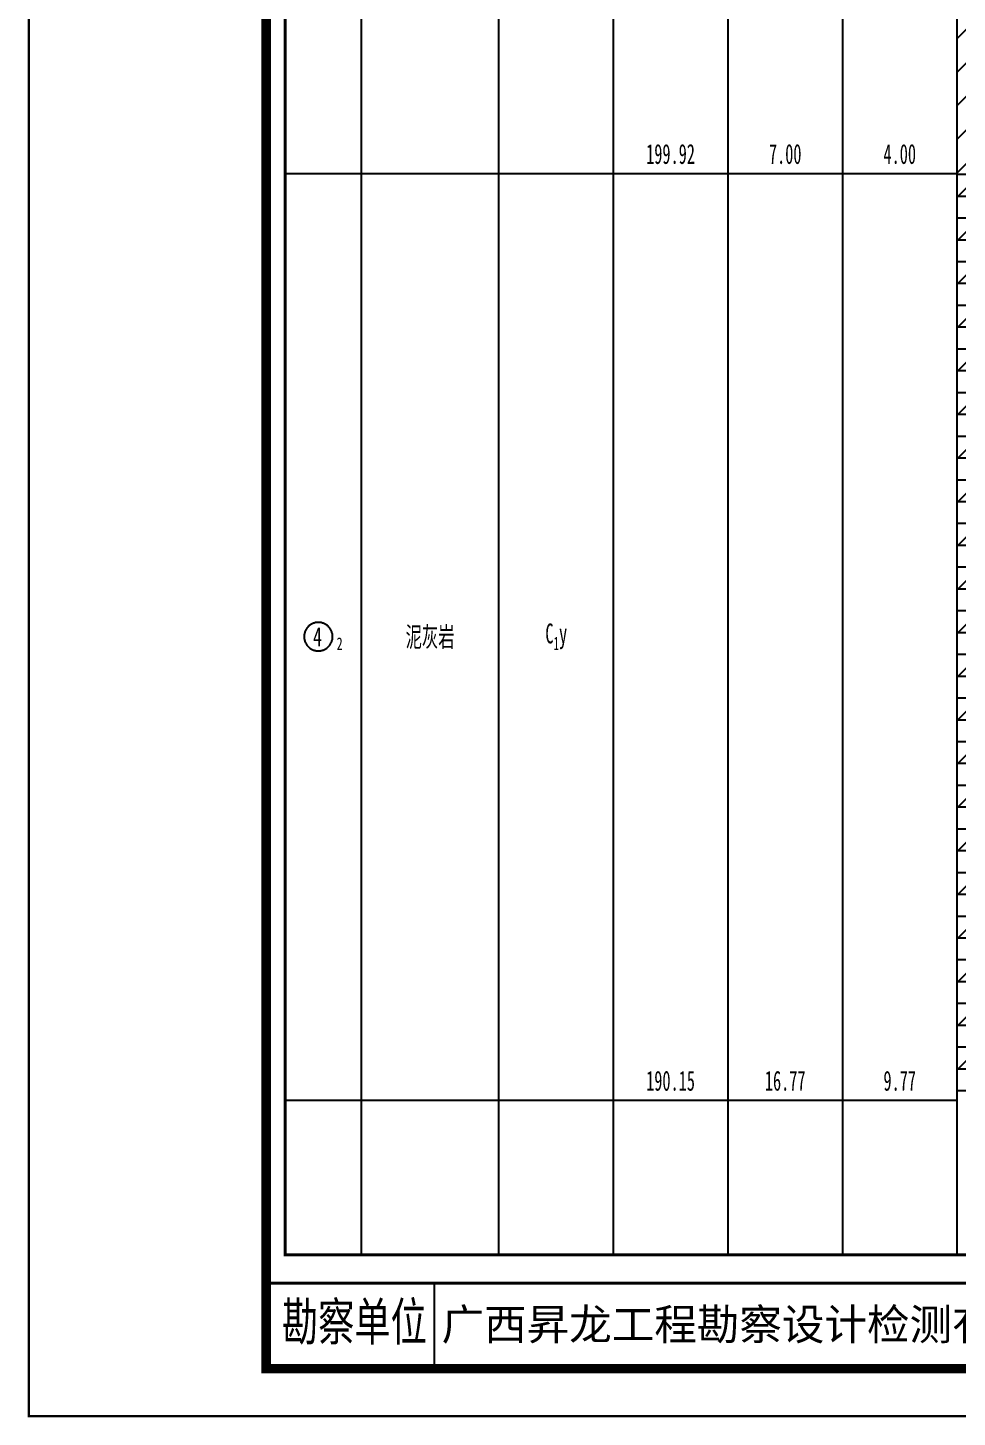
# Model space of a CAD drawing. Header units: millimetres. Extents: x 1264 to 9491, y 619 to 916.
# Drawn here: x 4159.3 to 4257.2, y 618.8 to 765.2 of the extents above; entities that cross this region are included whole.
import ezdxf
from ezdxf.enums import TextEntityAlignment as Align

# ---------------------------------------------------------------- set-up
doc = ezdxf.new("R2010")
doc.units = ezdxf.units.MM
doc.layers.add('GICAD_POU_TEXTS', color=7, linetype='Continuous')
doc.styles.add('HT', font='simhei.ttf')
doc.styles.add('LZ_FONT', font='simfang_0.ttf', dxfattribs={"width": 0.7, "height": 8})
doc.styles.add('成果图图块', font='simfang_0.ttf', dxfattribs={"height": 2.5})
doc.styles.add('成果图表体', font='simfang_0.ttf', dxfattribs={"width": 0.6, "height": 2.1})

# ---------------------------------------------------------------- blocks, each defined once
blk = doc.blocks.new('ZZT_DCBH_Y1.dwg20', base_point=(0.51, 0))
at = {"color": 7}
blk.add_polyline3d([(-1.52, 0.02, 0), (-1.52, -0.06, 0), (-1.52, -0.13, 0), (-1.51, -0.2, 0), (-1.5, -0.28, 0), (-1.48, -0.35, 0), (-1.46, -0.42, 0), (-1.44, -0.49, 0), (-1.41, -0.56, 0), (-1.38, -0.63, 0), (-1.35, -0.69, 0), (-1.31, -0.76, 0), (-1.27, -0.82, 0), (-1.23, -0.88, 0), (-1.18, -0.94, 0), (-1.14, -0.99, 0), (-1.09, -1.04, 0), (-1.03, -1.1, 0), (-0.98, -1.14, 0), (-0.92, -1.19, 0), (-0.86, -1.23, 0), (-0.8, -1.27, 0), (-0.73, -1.31, 0), (-0.67, -1.34, 0), (-0.6, -1.37, 0), (-0.53, -1.4, 0), (-0.46, -1.42, 0), (-0.39, -1.44, 0), (-0.32, -1.46, 0), (-0.25, -1.47, 0), (-0.17, -1.48, 0), (-0.1, -1.48, 0), (-0.02, -1.48, 0), (0.05, -1.48, 0), (0.12, -1.48, 0), (0.2, -1.47, 0), (0.27, -1.46, 0), (0.34, -1.44, 0), (0.41, -1.42, 0), (0.48, -1.4, 0), (0.55, -1.37, 0), (0.62, -1.34, 0), (0.68, -1.31, 0), (0.75, -1.27, 0), (0.81, -1.23, 0), (0.87, -1.19, 0), (0.93, -1.14, 0), (0.98, -1.1, 0), (1.04, -1.04, 0), (1.09, -0.99, 0), (1.13, -0.94, 0), (1.18, -0.88, 0), (1.22, -0.82, 0), (1.26, -0.76, 0), (1.3, -0.69, 0), (1.33, -0.63, 0), (1.36, -0.56, 0), (1.39, -0.49, 0), (1.41, -0.42, 0), (1.43, -0.35, 0), (1.45, -0.28, 0), (1.46, -0.2, 0), (1.47, -0.13, 0), (1.47, -0.06, 0), (1.48, 0.02, 0), (1.47, 0.09, 0), (1.47, 0.16, 0), (1.46, 0.24, 0), (1.45, 0.31, 0), (1.43, 0.38, 0), (1.41, 0.45, 0), (1.39, 0.52, 0), (1.36, 0.59, 0), (1.33, 0.66, 0), (1.3, 0.72, 0), (1.26, 0.79, 0), (1.22, 0.85, 0), (1.18, 0.91, 0), (1.13, 0.97, 0), (1.09, 1.02, 0), (1.04, 1.08, 0), (0.98, 1.13, 0), (0.93, 1.18, 0), (0.87, 1.22, 0), (0.81, 1.26, 0), (0.75, 1.3, 0), (0.68, 1.34, 0), (0.62, 1.37, 0), (0.55, 1.4, 0), (0.48, 1.43, 0), (0.41, 1.45, 0), (0.34, 1.47, 0), (0.27, 1.49, 0), (0.2, 1.5, 0), (0.12, 1.51, 0), (0.05, 1.51, 0), (-0.02, 1.52, 0), (-0.1, 1.51, 0), (-0.17, 1.51, 0), (-0.25, 1.5, 0), (-0.32, 1.49, 0), (-0.39, 1.47, 0), (-0.46, 1.45, 0), (-0.53, 1.43, 0), (-0.6, 1.4, 0), (-0.67, 1.37, 0), (-0.73, 1.34, 0), (-0.8, 1.3, 0), (-0.86, 1.26, 0), (-0.92, 1.22, 0), (-0.98, 1.18, 0), (-1.03, 1.13, 0), (-1.09, 1.08, 0), (-1.14, 1.02, 0), (-1.18, 0.97, 0), (-1.23, 0.91, 0), (-1.27, 0.85, 0), (-1.31, 0.79, 0), (-1.35, 0.72, 0), (-1.38, 0.66, 0), (-1.41, 0.59, 0), (-1.44, 0.52, 0), (-1.46, 0.45, 0), (-1.48, 0.38, 0), (-1.5, 0.31, 0), (-1.51, 0.24, 0), (-1.52, 0.16, 0), (-1.52, 0.09, 0), (-1.52, 0.02, 0)], dxfattribs=at)
at = {"layer": 'GICAD_POU_TEXTS', "color": 7, "style": '成果图图块', "width": 0.7}
blk.add_text('4', height=2, dxfattribs=at).set_placement((-0.11, -0.99), align=Align.CENTER)
blk.add_text('2', height=1.33, dxfattribs=at).set_placement((1.9, -1.39))
blk = doc.blocks.new('柱状图图框模板-(昇龙标准).dwg13', base_point=(27, 229))
blk.add_line((42.74, 4.95), (42.74, 13.95))
blk.add_line((42.74, 4.95), (42.74, 13.95))
for points, const_width in [([(0, 0), (210, 0), (210, 297), (0, 297)], 0.25), ([(25, 5), (205, 5), (205, 292), (25, 292)], 1), ([(27, 265), (203, 265), (203, 17), (27, 17)], 0.3)]:
    blk.add_lwpolyline(points, close=True, dxfattribs=dict(const_width=const_width))
at = {"const_width": 0.3}
blk.add_lwpolyline([(25, 14), (205, 14)], dxfattribs=at)
at = {"style": 'LZ_FONT', "width": 0.7}
blk.add_text('勘察单位', height=4, dxfattribs=at).set_placement((26.65, 7.95))
at = {"style": 'HT'}
blk.add_text('广西昇龙工程勘察设计检测有限公司', height=3.2865, dxfattribs=at).set_placement((43.48, 8.02))

msp = doc.modelspace()

# ---------------------------------------------------------------- hatches: boundary and pattern name
at = {"linetype": 'Continuous'}
h = msp.add_hatch(dxfattribs=at)
h.set_pattern_fill('GKNXT', scale=0.5, style=0, pattern_type=2)
h.set_pattern_definition([(45, (0, 0), (-1.767767, 1.767767), [])])
h.paths.add_polyline_path([(4257.21, 749.89), (4271.7, 749.89), (4271.7, 789.89), (4257.21, 789.89)])
h = msp.add_hatch(dxfattribs=at)
h.set_pattern_fill('GKNHY1', scale=0.5, style=0, pattern_type=2)
h.set_pattern_definition([(0, (0, 0), (0, 2.3), []), (45, (0, 0), (4e-16, 4.5999997), [3.252691, -6.5053825])])
h.paths.add_polyline_path([(4257.21, 652.19), (4271.7, 652.19), (4271.7, 749.89), (4257.21, 749.89)])

# ---------------------------------------------------------------- linework, layer by layer
at = {"color": 0}
for p, q in [((4186.39, 749.89), (4186.39, 789.89)), ((4194.44, 749.89), (4194.44, 789.89)), ((4186.39, 749.89), (4194.44, 749.89)), ((4186.39, 749.89), (4194.44, 749.89)), ((4186.39, 652.19), (4186.39, 749.89)), ((4194.44, 652.19), (4194.44, 749.89)), ((4186.39, 652.19), (4194.44, 652.19))]:
    msp.add_line(p, q, dxfattribs=at)
for points in [[(4186.39, 635.89), (4186.39, 819.89)], [(4194.44, 635.89), (4194.44, 819.89)], [(4194.44, 635.89), (4194.44, 819.89)], [(4208.92, 635.89), (4208.92, 819.89)], [(4208.92, 635.89), (4208.92, 819.89)], [(4221, 635.89), (4221, 819.89)], [(4221, 635.89), (4221, 819.89)], [(4233.07, 635.89), (4233.07, 819.89)], [(4233.07, 635.89), (4233.07, 819.89)], [(4245.14, 635.89), (4245.14, 819.89)], [(4245.14, 635.89), (4245.14, 819.89)], [(4257.21, 635.89), (4257.21, 819.89)], [(4257.21, 635.89), (4257.21, 819.89)], [(4194.44, 749.89), (4194.44, 789.89)], [(4208.92, 749.89), (4208.92, 789.89)], [(4208.92, 749.89), (4208.92, 789.89)], [(4221, 749.89), (4221, 789.89)], [(4221, 749.89), (4221, 789.89)], [(4233.07, 749.89), (4233.07, 789.89)], [(4233.07, 749.89), (4233.07, 789.89)], [(4245.14, 749.89), (4245.14, 789.89)], [(4245.14, 749.89), (4245.14, 789.89)], [(4257.21, 749.89), (4257.21, 789.89)], [(4194.44, 749.89), (4208.92, 749.89)], [(4194.44, 749.89), (4208.92, 749.89)], [(4194.44, 652.19), (4194.44, 749.89)], [(4208.92, 652.19), (4208.92, 749.89)], [(4208.92, 749.89), (4221, 749.89)], [(4208.92, 749.89), (4221, 749.89)], [(4208.92, 652.19), (4208.92, 749.89)], [(4221, 652.19), (4221, 749.89)], [(4221, 749.89), (4233.07, 749.89)], [(4221, 749.89), (4233.07, 749.89)], [(4221, 652.19), (4221, 749.89)], [(4233.07, 652.19), (4233.07, 749.89)], [(4233.07, 749.89), (4245.14, 749.89)], [(4233.07, 749.89), (4245.14, 749.89)], [(4233.07, 652.19), (4233.07, 749.89)], [(4245.14, 652.19), (4245.14, 749.89)], [(4245.14, 749.89), (4257.21, 749.89)], [(4245.14, 749.89), (4257.21, 749.89)], [(4245.14, 652.19), (4245.14, 749.89)], [(4257.21, 652.19), (4257.21, 749.89)], [(4194.44, 652.19), (4208.92, 652.19)], [(4208.92, 652.19), (4221, 652.19)], [(4221, 652.19), (4233.07, 652.19)], [(4233.07, 652.19), (4245.14, 652.19)], [(4245.14, 652.19), (4257.21, 652.19)], [(4186.39, 635.89), (4194.44, 635.89)], [(4194.44, 635.89), (4208.92, 635.89)], [(4208.92, 635.89), (4221, 635.89)], [(4221, 635.89), (4233.07, 635.89)], [(4233.07, 635.89), (4245.14, 635.89)], [(4245.14, 635.89), (4257.21, 635.89)], [(4257.21, 635.89), (4271.7, 635.89)]]:
    msp.add_lwpolyline(points, dxfattribs=at)

# ---------------------------------------------------------------- block references
for name, p in [('柱状图图框模板-(昇龙标准).dwg13', (4186.39, 847.89)), ('ZZT_DCBH_Y1.dwg20', (4190.42, 701.04))]:
    msp.add_blockref(name, p)

# ---------------------------------------------------------------- texts
at = {"color": 0, "style": '成果图表体', "width": 0.6}
for s, height, p in [('199.92', 2.1, (4224.43, 750.89)), ('7.00', 2.1, (4237.37, 750.89)), ('4.00', 2.1, (4249.44, 750.89)), ('泥灰岩', 2.1, (4199.08, 699.99)), ('C', 2.1, (4213.81, 700.34)), ('y', 2.1, (4215.25, 700.34)), ('1', 1.4, (4214.67, 699.64)), ('190.15', 2.1, (4224.43, 653.19)), ('16.77', 2.1, (4236.94, 653.19)), ('9.77', 2.1, (4249.44, 653.19))]:
    msp.add_text(s, height=height, dxfattribs=at).set_placement(p)

doc.saveas('drawing.dxf')
